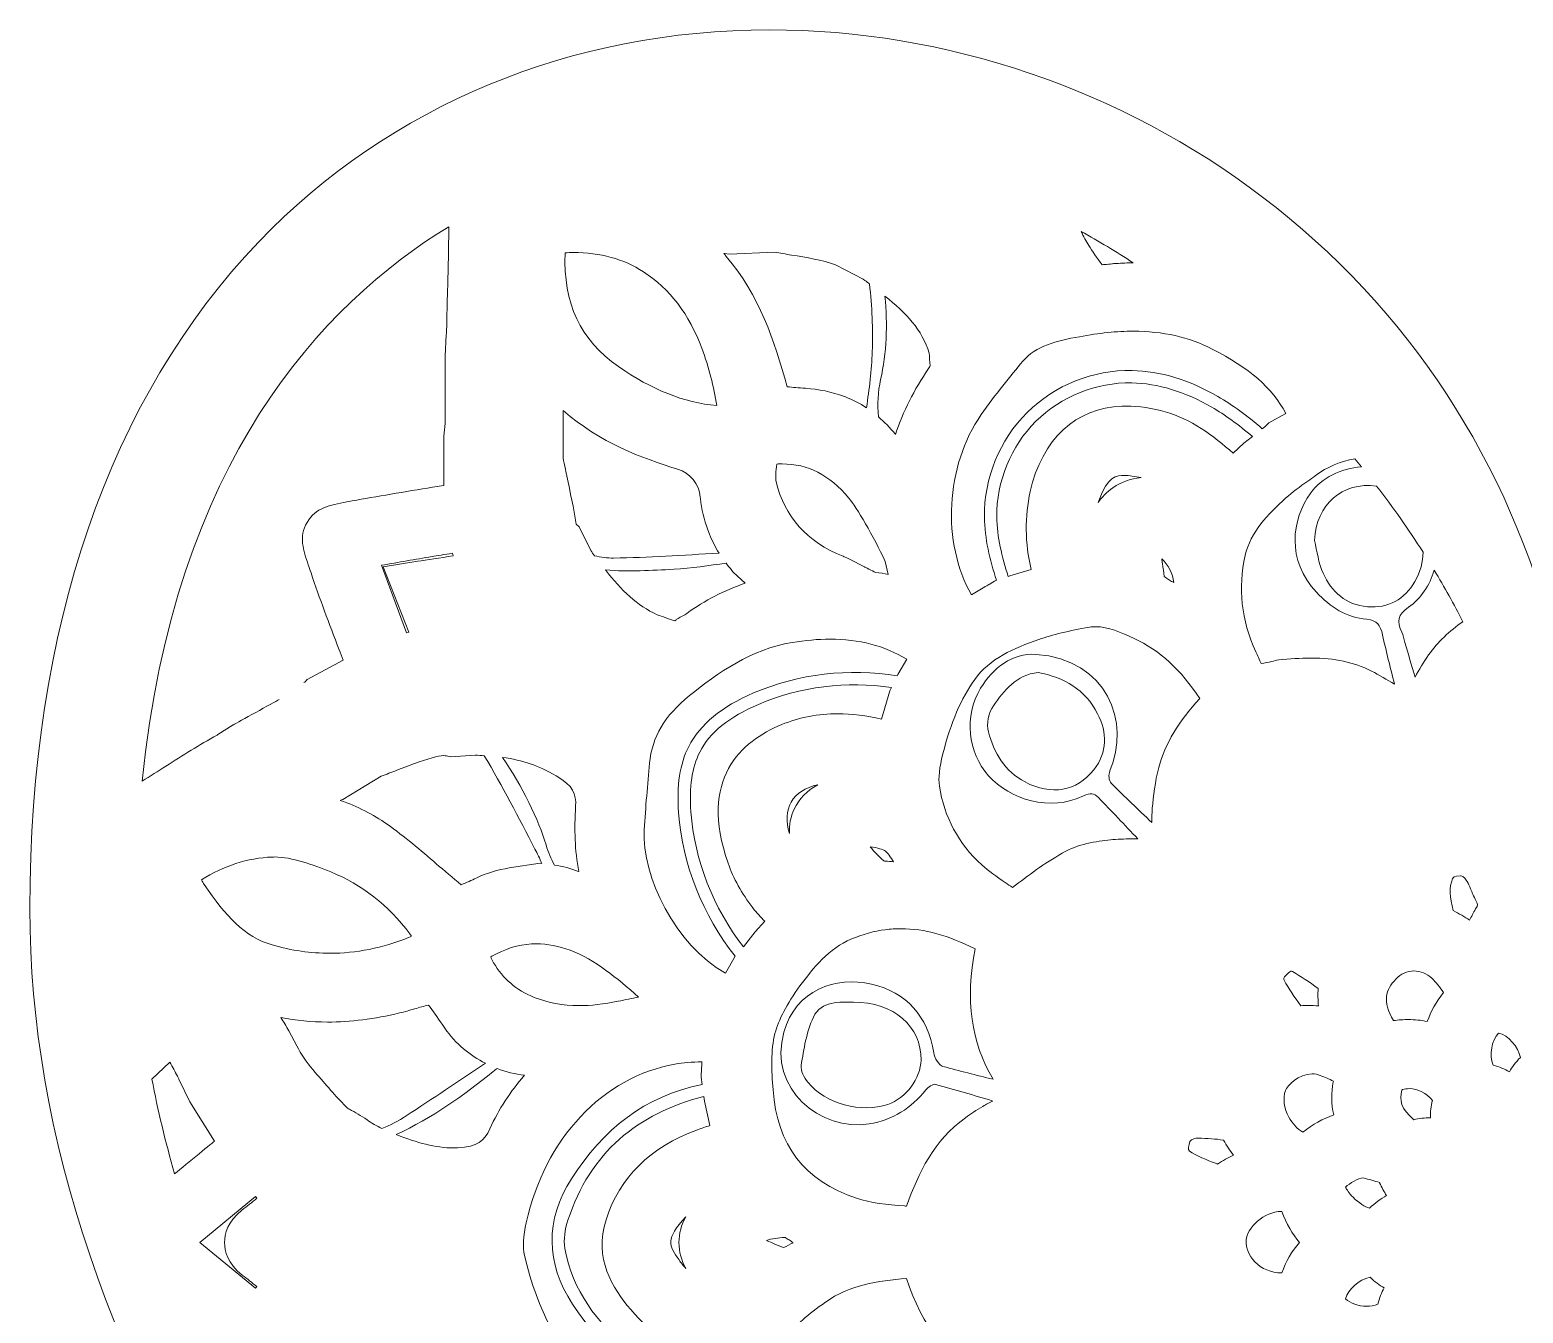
# Model space of a CAD drawing. Extents: x 12 to 8996, y -931 to -69.
# Drawn here: x 5731.6 to 6209.8, y -479.6 to -68.6 of the extents above; entities that cross this region are included whole.
import ezdxf

# ---------------------------------------------------------------- set-up
doc = ezdxf.new("R2010")
doc.units = 0
doc.header["$MEASUREMENT"] = 0
doc.layers.add('Layer 1', color=7, linetype='Continuous')

msp = doc.modelspace()

# ---------------------------------------------------------------- linework, layer by layer
at = {"layer": 'Layer 1', "lineweight": 0}
for points, knots in [([(6635.1, -136.52), (6593.12, -92.73), (6534.98, -68.61), (6471.41, -68.61), (6415.01, -68.61), (6358.99, -87.62), (6313.65, -122.14), (6266.88, -157.75), (6234.64, -207.02), (6220, -265.08), (6205.36, -207.03), (6173.12, -157.77), (6126.34, -122.15), (6081.01, -87.64), (6024.98, -68.62), (5968.59, -68.61), (5968.59, -68.61), (5968.54, -68.61), (5968.54, -68.61), (5904.99, -68.61), (5846.87, -92.72), (5804.89, -136.51), (5756.95, -186.52), (5731.61, -260.36), (5731.61, -350.03), (5731.61, -422.61), (5757.29, -498.34), (5807.94, -575.11), (5848.37, -636.41), (5904.73, -698.52), (5975.45, -759.71), (6095.78, -863.84), (6217.71, -930.15), (6218.92, -930.81), (6218.92, -930.81), (6220, -931.39), (6220, -931.39), (6220, -931.39), (6221.07, -930.81), (6221.07, -930.81), (6222.29, -930.15), (6344.22, -863.84), (6464.55, -759.71), (6535.27, -698.52), (6591.63, -636.41), (6632.06, -575.11), (6682.71, -498.34), (6708.39, -422.61), (6708.39, -350.03), (6708.39, -260.37), (6683.05, -186.54), (6635.1, -136.52)], [0, 0, 0, 0, 1, 1, 1, 2, 2, 2, 3, 3, 3, 4, 4, 4, 5, 5, 5, 6, 6, 6, 7, 7, 7, 8, 8, 8, 9, 9, 9, 10, 10, 10, 11, 11, 11, 12, 12, 12, 13, 13, 13, 14, 14, 14, 15, 15, 15, 16, 16, 16, 17, 17, 17, 17]), ([(5811.39, -283.1), (5811.3, -283.16), (5811.18, -283.23), (5811.04, -283.31), (5807.98, -285), (5796.67, -291.24), (5796.67, -291.24), (5796.67, -291.24), (5791.76, -294.35), (5791.76, -294.35), (5791.76, -294.35), (5791.54, -294.5), (5791.54, -294.5), (5785.87, -297.61), (5780.46, -301.06), (5775.18, -304.42), (5772.68, -306.01), (5770.13, -307.64), (5767.55, -309.22), (5777.77, -207.2), (5824.96, -156.59), (5865.73, -131.66), (5865.73, -131.97), (5865.73, -132.28), (5865.73, -132.59), (5865.74, -138.51), (5865.56, -144.59), (5865.4, -150.47), (5865.28, -154.52), (5865.17, -158.58), (5865.1, -162.64), (5865.08, -163.89), (5865.06, -165.43), (5864.99, -165.87), (5864.99, -165.87), (5864.92, -166.34), (5864.92, -166.34), (5864.92, -166.34), (5864.57, -173.09), (5864.57, -173.09), (5864.57, -173.09), (5864.56, -194.74), (5864.56, -194.74), (5864.56, -194.74), (5864.17, -198.73), (5864.17, -198.73), (5864.17, -198.73), (5864.15, -212.05), (5864.15, -212.05), (5864.15, -212.05), (5864.15, -212.05), (5864.15, -212.05), (5864.15, -212.05), (5864.15, -214.53), (5864.15, -214.53), (5864.15, -214.53), (5860.56, -215.12), (5860.56, -215.12), (5851.95, -216.52), (5842.2, -218.11), (5834.85, -219.5), (5834.85, -219.5), (5833.06, -219.83), (5833.06, -219.83), (5827.71, -220.83), (5823.08, -221.68), (5820.36, -226.35), (5817.67, -230.97), (5819.17, -235.31), (5820.76, -239.91), (5821.02, -240.68), (5821.32, -241.53), (5821.64, -242.49), (5824.39, -250.78), (5827.41, -258.7), (5830.63, -267.13), (5831.06, -268.26), (5831.5, -269.4), (5831.93, -270.53), (5831.93, -270.53), (5820.45, -276.72), (5820.45, -276.72), (5820.45, -276.72), (5819.63, -277.53), (5819.63, -277.53), (5819.62, -277.53), (5819.51, -277.61), (5819.35, -277.68)], [0, 0, 0, 0, 1, 1, 1, 2, 2, 2, 3, 3, 3, 4, 4, 4, 5, 5, 5, 6, 6, 6, 7, 7, 7, 8, 8, 8, 9, 9, 9, 10, 10, 10, 11, 11, 11, 12, 12, 12, 13, 13, 13, 14, 14, 14, 15, 15, 15, 16, 16, 16, 17, 17, 17, 18, 18, 18, 19, 19, 19, 20, 20, 20, 21, 21, 21, 22, 22, 22, 23, 23, 23, 24, 24, 24, 25, 25, 25, 26, 26, 26, 27, 27, 27, 28, 28, 28, 29, 29, 29, 29]), ([(6079.5, -143.48), (6079.5, -143.48), (6079.2, -143.48), (6079.2, -143.48), (6079.2, -143.48), (6078.68, -143.49), (6078.68, -143.49), (6078.68, -143.49), (6078.27, -143.52), (6078.27, -143.52), (6078.27, -143.52), (6078.05, -143.55), (6078.05, -143.55), (6077.32, -143.65), (6076.59, -143.74), (6075.85, -143.78), (6075.56, -143.79), (6075.26, -143.81), (6074.96, -143.83), (6073.38, -141.78), (6071.7, -139.35), (6070.67, -137.71), (6069.76, -136.28), (6068.96, -134.78), (6068.25, -133.19), (6073.86, -136.33), (6079.42, -139.67), (6084.9, -143.21), (6083.15, -143.25), (6081.37, -143.34), (6079.5, -143.48)], [0, 0, 0, 0, 1, 1, 1, 2, 2, 2, 3, 3, 3, 4, 4, 4, 5, 5, 5, 6, 6, 6, 7, 7, 7, 8, 8, 8, 9, 9, 9, 10, 10, 10, 10]), ([(5946.76, -170.61), (5949.03, -176.72), (5950.65, -182.9), (5951.57, -188.97), (5941.02, -187.99), (5930.71, -183.89), (5920.08, -176.46), (5907.83, -167.9), (5902.38, -156.3), (5902.98, -140.01), (5903.86, -139.97), (5904.73, -139.95), (5905.57, -139.95), (5914.32, -139.95), (5921.68, -141.96), (5928.08, -146.09), (5936.44, -151.49), (5942.73, -159.73), (5946.76, -170.61)], [0, 0, 0, 0, 1, 1, 1, 2, 2, 2, 3, 3, 3, 4, 4, 4, 5, 5, 5, 6, 6, 6, 6]), ([(6001.36, -171.66), (6001.17, -177.65), (6000.36, -183.63), (5999.51, -189.68), (5997.34, -188.24), (5995.09, -187.06), (5992.78, -186.2), (5992.78, -186.2), (5992.41, -186.07), (5992.41, -186.07), (5988.38, -184.57), (5984.18, -183.68), (5979.94, -183.4), (5977.78, -183.27), (5975.89, -183.13), (5974.14, -182.92), (5969.94, -167.97), (5965.2, -153.55), (5954.59, -141.16), (5954.34, -140.86), (5954.08, -140.56), (5953.82, -140.26), (5953.93, -140.27), (5954.05, -140.27), (5954.16, -140.28), (5954.16, -140.28), (5955.5, -140.44), (5955.5, -140.44), (5955.5, -140.44), (5970.11, -139.81), (5970.11, -139.81), (5971.84, -140.13), (5973.62, -140.43), (5975.49, -140.74), (5980.29, -141.53), (5985.24, -142.35), (5989.6, -143.85), (5989.6, -143.85), (5989.77, -143.97), (5989.77, -143.97), (5989.77, -143.97), (5998.41, -148.42), (5998.41, -148.42), (5998.41, -148.42), (5998.99, -148.87), (5998.99, -148.87), (5999.5, -149.25), (5999.97, -149.62), (6000.47, -150), (6001.28, -157.18), (6001.59, -164.46), (6001.36, -171.66)], [0, 0, 0, 0, 1, 1, 1, 2, 2, 2, 3, 3, 3, 4, 4, 4, 5, 5, 5, 6, 6, 6, 7, 7, 7, 8, 8, 8, 9, 9, 9, 10, 10, 10, 11, 11, 11, 12, 12, 12, 13, 13, 13, 14, 14, 14, 15, 15, 15, 16, 16, 16, 17, 17, 17, 17]), ([(6019.56, -172.18), (6019.66, -173.07), (6019.8, -174.92), (6019.9, -176.2), (6019.9, -176.2), (6019.9, -176.22), (6019.9, -176.22), (6019.9, -176.22), (6019.82, -176.38), (6019.82, -176.38), (6019.69, -176.67), (6019.56, -176.91), (6019.41, -177.12), (6014.72, -183.9), (6011.19, -190.85), (6008.76, -198.17), (6008.76, -198.17), (6008.67, -198.05), (6008.67, -198.05), (6007.04, -196.02), (6005.24, -194.2), (6003.31, -192.55), (6002.98, -188.53), (6003.14, -184.53), (6004.02, -180.64), (6005.98, -172.03), (6006.31, -163.06), (6005.42, -153.87), (6012.16, -159.32), (6017.31, -164.6), (6019.56, -172.18)], [0, 0, 0, 0, 1, 1, 1, 2, 2, 2, 3, 3, 3, 4, 4, 4, 5, 5, 5, 6, 6, 6, 7, 7, 7, 8, 8, 8, 9, 9, 9, 10, 10, 10, 10]), ([(6128.34, -194.52), (6128.34, -194.52), (6127.05, -195.74), (6127.05, -195.74), (6127.05, -195.74), (6126.23, -196.38), (6126.23, -196.38), (6121.32, -192.13), (6116.68, -188.74), (6112.03, -186.04), (6102.98, -180.77), (6093.47, -177.89), (6084.52, -177.71), (6072.06, -177.47), (6059.81, -182.36), (6050.95, -191.16), (6042.09, -199.95), (6037.11, -212.16), (6037.27, -224.64), (6037.36, -231.65), (6039.02, -238.36), (6041.11, -244.88), (6040.32, -245.27), (6039.61, -245.68), (6038.96, -246.1), (6038.61, -246.33), (6038.28, -246.55), (6037.54, -246.91), (6037.54, -246.91), (6037.37, -246.99), (6037.37, -246.99), (6037.37, -246.99), (6033.08, -249.54), (6033.08, -249.54), (6023.59, -232.89), (6024.74, -208.39), (6036.26, -191.8), (6040.69, -185.43), (6045.71, -179.34), (6049.59, -174.74), (6053.77, -169.8), (6060.27, -168.26), (6067.72, -166.88), (6074.05, -165.71), (6079.69, -165.14), (6084.96, -165.14), (6094.43, -165.14), (6102.69, -167), (6110.22, -170.83), (6121.98, -176.81), (6129.41, -183.28), (6133.78, -191.44), (6133.78, -191.44), (6128.34, -194.52), (6128.34, -194.52)], [0, 0, 0, 0, 1, 1, 1, 2, 2, 2, 3, 3, 3, 4, 4, 4, 5, 5, 5, 6, 6, 6, 7, 7, 7, 8, 8, 8, 9, 9, 9, 10, 10, 10, 11, 11, 11, 12, 12, 12, 13, 13, 13, 14, 14, 14, 15, 15, 15, 16, 16, 16, 17, 17, 17, 18, 18, 18, 18]), ([(6041.23, -224.59), (6041.08, -213.34), (6045.76, -201.89), (6053.74, -193.97), (6061.72, -186.04), (6073.24, -181.46), (6084.44, -181.67), (6092.72, -181.84), (6101.57, -184.53), (6110.04, -189.46), (6114.29, -191.93), (6118.55, -195.01), (6123.06, -198.86), (6123.06, -198.86), (6120.31, -201.01), (6120.31, -201.01), (6120.31, -201.01), (6116.93, -204.15), (6116.93, -204.15), (6113.72, -201.43), (6110.37, -198.68), (6106.65, -196.25), (6099.44, -191.54), (6091.32, -189.15), (6082.51, -189.15), (6082.1, -189.15), (6081.7, -189.15), (6081.28, -189.16), (6066.63, -189.54), (6055.66, -199.75), (6051.92, -216.49), (6050.13, -224.53), (6050.23, -232.91), (6052.22, -241.46), (6052.22, -241.46), (6045.41, -243.51), (6045.41, -243.51), (6045.21, -243.54), (6045.06, -243.6), (6044.87, -243.64), (6042.88, -237.42), (6041.31, -231.07), (6041.23, -224.59)], [0, 0, 0, 0, 1, 1, 1, 2, 2, 2, 3, 3, 3, 4, 4, 4, 5, 5, 5, 6, 6, 6, 7, 7, 7, 8, 8, 8, 9, 9, 9, 10, 10, 10, 11, 11, 11, 12, 12, 12, 13, 13, 13, 14, 14, 14, 14]), ([(5946.29, -218.27), (5946.29, -218.27), (5946.33, -218.73), (5946.33, -218.73), (5946.66, -222.13), (5947.46, -225.49), (5948.71, -228.74), (5948.71, -228.74), (5949.26, -230.17), (5949.26, -230.17), (5950.06, -232.27), (5951.08, -234.27), (5952.28, -236.17), (5940.64, -236.9), (5929.57, -237.63), (5918.51, -237.8), (5916.49, -237.83), (5914.46, -237.51), (5912.43, -237.04), (5912.02, -236.48), (5911.61, -235.95), (5911.19, -235.37), (5911.19, -235.37), (5907.46, -227.76), (5907.46, -227.76), (5907.46, -227.76), (5906.57, -226.94), (5906.57, -226.94), (5905.7, -221.79), (5904.66, -216.82), (5903.56, -211.55), (5903.56, -211.55), (5902.72, -207.55), (5902.37, -205.82), (5902.37, -205.82), (5902.41, -190.55), (5902.41, -190.55), (5914.11, -200.79), (5927.75, -205.9), (5939, -209.29), (5943.05, -210.5), (5945.91, -214.03), (5946.29, -218.27)], [0, 0, 0, 0, 1, 1, 1, 2, 2, 2, 3, 3, 3, 4, 4, 4, 5, 5, 5, 6, 6, 6, 7, 7, 7, 8, 8, 8, 9, 9, 9, 10, 10, 10, 11, 11, 11, 12, 12, 12, 13, 13, 13, 14, 14, 14, 14]), ([(5993.87, -218.61), (5996.33, -221.52), (6001.72, -230.88), (6005.52, -238.85), (6005.52, -238.85), (6006.47, -243.04), (6006.47, -243.04), (6005.16, -242.76), (6003.8, -242.55), (6002.4, -242.41), (6001.44, -241.93), (5998.82, -240.6), (5998.82, -240.6), (5993.79, -238.04), (5992.77, -237.54), (5992.02, -237.23), (5980.42, -232.57), (5973.22, -224.54), (5970.61, -213.37), (5970.29, -212), (5970.45, -209.97), (5970.74, -207.67), (5971.34, -207.64), (5971.94, -207.62), (5972.52, -207.62), (5980.74, -207.62), (5987.52, -211.11), (5993.87, -218.61)], [0, 0, 0, 0, 1, 1, 1, 2, 2, 2, 3, 3, 3, 4, 4, 4, 5, 5, 5, 6, 6, 6, 7, 7, 7, 8, 8, 8, 9, 9, 9, 9]), ([(6141.75, -216.94), (6135.59, -225.57), (6133.87, -238.38), (6143.62, -248.75), (6148.09, -253.5), (6153.15, -256.83), (6159.75, -257.39), (6162.91, -257.66), (6164.08, -259.29), (6164.76, -262.41), (6165.91, -267.66), (6167.23, -272.89), (6168.59, -278.18), (6166.16, -276.71), (6163.73, -275.29), (6161.16, -273.99), (6155.54, -271.14), (6149.42, -269.82), (6141.9, -269.82), (6138.34, -269.82), (6134.84, -270.11), (6131.59, -270.43), (6130.65, -270.52), (6129.89, -270.73), (6129.33, -270.92), (6128.15, -271.16), (6126.92, -271.41), (6125.89, -271.6), (6125.32, -270.41), (6124.64, -268.91), (6124.15, -267.83), (6119.53, -257.57), (6118.42, -247.48), (6120.75, -236.96), (6122.43, -229.37), (6128.12, -223.7), (6133.8, -218.55), (6135.84, -216.7), (6138.22, -214.99), (6140.84, -213.11), (6141.63, -212.55), (6142.42, -211.98), (6143.2, -211.41), (6147.09, -208.56), (6151.35, -206.74), (6155.89, -206), (6156.6, -206.85), (6157.28, -207.71), (6157.98, -208.56), (6151.39, -209), (6145.19, -212.12), (6141.75, -216.94)], [0, 0, 0, 0, 1, 1, 1, 2, 2, 2, 3, 3, 3, 4, 4, 4, 5, 5, 5, 6, 6, 6, 7, 7, 7, 8, 8, 8, 9, 9, 9, 10, 10, 10, 11, 11, 11, 12, 12, 12, 13, 13, 13, 14, 14, 14, 15, 15, 15, 16, 16, 16, 17, 17, 17, 17]), ([(6078.43, -215.26), (6076.38, -216.68), (6074.85, -218.31), (6073.7, -220.04), (6073.76, -219.86), (6073.82, -219.68), (6073.88, -219.5), (6076.72, -211.35), (6079.57, -211.35), (6082.09, -211.35), (6083.59, -211.35), (6085.35, -211.57), (6087.42, -212.03), (6084.21, -212.27), (6081.19, -213.36), (6078.43, -215.26)], [0, 0, 0, 0, 1, 1, 1, 2, 2, 2, 3, 3, 3, 4, 4, 4, 5, 5, 5, 5]), ([(6175.12, -245.29), (6171.86, -250.99), (6166.62, -253.95), (6159.91, -253.38), (6153.02, -252.78), (6148.41, -248.62), (6145.68, -242.64), (6144.2, -239.39), (6143.81, -235.64), (6142.92, -232.11), (6143.51, -220.61), (6151.82, -213.33), (6162.85, -214.71), (6168.18, -221.62), (6173.14, -228.69), (6177.72, -235.9), (6177.69, -239.06), (6176.87, -242.23), (6175.12, -245.29)], [0, 0, 0, 0, 1, 1, 1, 2, 2, 2, 3, 3, 3, 4, 4, 4, 5, 5, 5, 6, 6, 6, 6]), ([(5852.93, -261.51), (5852.93, -261.51), (5852.23, -261.74), (5852.23, -261.74), (5852.23, -261.74), (5844.15, -240.11), (5844.15, -240.11), (5849.69, -239.14), (5855.04, -238.21), (5860.38, -237.29), (5861.9, -237.03), (5864.4, -236.65), (5866.98, -236.27), (5867.03, -236.55), (5867.09, -236.83), (5867.14, -237.11), (5862.98, -237.72), (5858.74, -238.35), (5855.79, -238.83), (5855.79, -238.83), (5844.72, -240.64), (5844.72, -240.64), (5844.72, -240.64), (5852.93, -261.51), (5852.93, -261.51)], [0, 0, 0, 0, 1, 1, 1, 2, 2, 2, 3, 3, 3, 4, 4, 4, 5, 5, 5, 6, 6, 6, 7, 7, 7, 8, 8, 8, 8]), ([(6094.04, -238.02), (6096.16, -239.98), (6097.55, -242.68), (6097.87, -245.65), (6097.64, -245.52), (6097.42, -245.38), (6097.2, -245.25), (6095.72, -244.38), (6095.11, -243.91), (6094.85, -243.69), (6094.69, -242.32), (6094.49, -240.95), (6094.28, -239.58), (6094.2, -239.06), (6094.12, -238.54), (6094.04, -238.02)], [0, 0, 0, 0, 1, 1, 1, 2, 2, 2, 3, 3, 3, 4, 4, 4, 5, 5, 5, 5]), ([(5954.61, -239.46), (5955.17, -240.21), (5955.75, -240.97), (5956.39, -241.77), (5956.39, -241.77), (5956.8, -242.28), (5956.8, -242.28), (5956.8, -242.28), (5960.64, -245.87), (5960.64, -245.87), (5953.99, -248.11), (5947.75, -251.33), (5941.99, -255.5), (5941.56, -255.81), (5941.08, -256.09), (5940.47, -256.39), (5940.47, -256.39), (5939.8, -256.72), (5939.8, -256.72), (5939.8, -256.72), (5939.19, -257.16), (5939.19, -257.16), (5938.95, -257.33), (5938.71, -257.48), (5938.39, -257.68), (5938.39, -257.68), (5938.09, -257.87), (5938.09, -257.87), (5935.36, -256.99), (5933.06, -256.16), (5932.51, -255.92), (5926.02, -253.04), (5921.11, -248.12), (5915.93, -241.61), (5923.42, -242.2), (5930.67, -241.73), (5937.88, -241.38), (5943.47, -241.12), (5949.03, -240.1), (5954.61, -239.46)], [0, 0, 0, 0, 1, 1, 1, 2, 2, 2, 3, 3, 3, 4, 4, 4, 5, 5, 5, 6, 6, 6, 7, 7, 7, 8, 8, 8, 9, 9, 9, 10, 10, 10, 11, 11, 11, 12, 12, 12, 13, 13, 13, 13]), ([(6190.46, -258.16), (6186.07, -261.19), (6182.47, -264.7), (6179.51, -268.81), (6177.85, -271.12), (6176.46, -273.51), (6175.17, -275.91), (6174.08, -272.19), (6172.99, -268.48), (6171.9, -264.78), (6171.58, -263.69), (6171.47, -262.51), (6170.97, -261.52), (6169.28, -258.17), (6169.58, -255.95), (6173.09, -253.52), (6177.03, -250.79), (6179.82, -246.53), (6181.29, -241.68), (6184.56, -247.1), (6187.63, -252.6), (6190.46, -258.16)], [0, 0, 0, 0, 1, 1, 1, 2, 2, 2, 3, 3, 3, 4, 4, 4, 5, 5, 5, 6, 6, 6, 7, 7, 7, 7]), ([(6070.9, -259.92), (6071.55, -259.81), (6072.23, -259.76), (6072.92, -259.76), (6076.78, -259.76), (6081.1, -261.62), (6085.19, -263.53), (6093.49, -267.41), (6100.22, -273.54), (6106.21, -282.79), (6099.45, -290.01), (6095.15, -297.24), (6093.12, -304.83), (6091.86, -309.53), (6091.36, -314.09), (6091.03, -317.93), (6090.9, -319.44), (6090.86, -320.95), (6090.86, -322.46), (6086.54, -318.36), (6082.16, -314.19), (6077.84, -309.92), (6077.09, -309.18), (6076.94, -307.05), (6077.42, -305.97), (6084.21, -290.45), (6076.54, -270.16), (6053.75, -268.64), (6046.23, -268.14), (6039.97, -273.01), (6036.05, -279.49), (6030.63, -288.44), (6031.94, -300.03), (6038.59, -307.49), (6045.38, -315.13), (6058.37, -319.12), (6069.01, -313.93), (6071.1, -312.91), (6072.45, -313.09), (6073.8, -314.5), (6077.99, -318.87), (6082.15, -323.27), (6086.39, -327.75), (6085.8, -327.74), (6085.22, -327.74), (6084.64, -327.74), (6081.94, -327.74), (6079.71, -327.84), (6077.62, -328.04), (6073.09, -328.5), (6067.25, -329.39), (6062.21, -332.28), (6056.49, -335.55), (6051.22, -339.43), (6046.28, -343.31), (6045.5, -342.77), (6044.72, -342.23), (6043.95, -341.71), (6041.18, -339.82), (6038.57, -338.04), (6036.43, -336.08), (6028.94, -329.21), (6024.37, -320.71), (6022.85, -310.8), (6022.47, -308.32), (6022.84, -304.86), (6023.95, -300.51), (6026.53, -290.42), (6029.77, -282.85), (6034.15, -276.68), (6038.86, -270.03), (6046.79, -266.59), (6054.65, -263.86), (6059.12, -262.31), (6064.28, -261.06), (6070.9, -259.92)], [0, 0, 0, 0, 1, 1, 1, 2, 2, 2, 3, 3, 3, 4, 4, 4, 5, 5, 5, 6, 6, 6, 7, 7, 7, 8, 8, 8, 9, 9, 9, 10, 10, 10, 11, 11, 11, 12, 12, 12, 13, 13, 13, 14, 14, 14, 15, 15, 15, 16, 16, 16, 17, 17, 17, 18, 18, 18, 19, 19, 19, 20, 20, 20, 21, 21, 21, 22, 22, 22, 23, 23, 23, 24, 24, 24, 25, 25, 25, 25]), ([(6009.55, -275.03), (6009.55, -275.03), (6009.33, -275.49), (6009.33, -275.49), (5993.86, -272.96), (5977.84, -274.83), (5963.35, -281), (5953.17, -285.33), (5946.18, -291.1), (5942.57, -298.16), (5939.74, -303.7), (5938.68, -310.63), (5939.33, -319.35), (5940.58, -335.92), (5947.07, -352.23), (5957.41, -365.32), (5957.41, -365.32), (5954.31, -370.79), (5954.31, -370.79), (5938.28, -361.6), (5927.52, -339.85), (5928.35, -324.8), (5928.74, -317.63), (5929.43, -310.19), (5930.05, -303.53), (5930.84, -295.03), (5934.79, -288.35), (5942.84, -281.85), (5951.79, -274.61), (5962.69, -266.94), (5975.66, -264.82), (5979.94, -264.13), (5984.03, -263.77), (5987.82, -263.77), (5997.14, -263.77), (6005.23, -265.88), (6012.42, -270.2), (6012.42, -270.2), (6009.55, -275.03), (6009.55, -275.03)], [0, 0, 0, 0, 1, 1, 1, 2, 2, 2, 3, 3, 3, 4, 4, 4, 5, 5, 5, 6, 6, 6, 7, 7, 7, 8, 8, 8, 9, 9, 9, 10, 10, 10, 11, 11, 11, 12, 12, 12, 13, 13, 13, 13]), ([(6004.32, -289.41), (5999.53, -288.24), (5994.84, -287.64), (5990.37, -287.64), (5984.06, -287.64), (5977.99, -288.82), (5972.34, -291.13), (5959.32, -296.46), (5945.77, -308.48), (5955.16, -335.5), (5956.82, -340.27), (5959.58, -345.23), (5963.13, -349.86), (5964.32, -351.41), (5965.6, -352.79), (5966.93, -354.1), (5966.93, -354.1), (5963.82, -357.46), (5963.82, -357.46), (5963.82, -357.46), (5960.07, -362.29), (5960.07, -362.29), (5950.47, -349.92), (5944.45, -334.6), (5943.28, -319.05), (5942.68, -311.08), (5943.6, -304.84), (5946.09, -299.96), (5949.27, -293.75), (5955.6, -288.59), (5964.89, -284.64), (5978.35, -278.92), (5993.18, -277.09), (6007.56, -279.23), (6007.56, -279.23), (6007.02, -280.36), (6007.02, -280.36), (6007.02, -280.36), (6004.32, -289.41), (6004.32, -289.41)], [0, 0, 0, 0, 1, 1, 1, 2, 2, 2, 3, 3, 3, 4, 4, 4, 5, 5, 5, 6, 6, 6, 7, 7, 7, 8, 8, 8, 9, 9, 9, 10, 10, 10, 11, 11, 11, 12, 12, 12, 13, 13, 13, 13]), ([(6072.28, -305.59), (6066.74, -312.61), (6058.69, -313.9), (6050.28, -309.5), (6043.73, -306.07), (6040.33, -300.14), (6038.54, -293.44), (6037.87, -290.93), (6038.61, -287.26), (6040.12, -285.12), (6043.56, -280.21), (6047.37, -275.22), (6054.45, -274.43), (6062.66, -276.01), (6069.6, -279.84), (6073.52, -287.66), (6076.55, -293.69), (6076.76, -299.9), (6072.28, -305.59)], [0, 0, 0, 0, 1, 1, 1, 2, 2, 2, 3, 3, 3, 4, 4, 4, 5, 5, 5, 6, 6, 6, 6]), ([(5864.07, -301.07), (5864.43, -301.07), (5864.73, -301.1), (5865, -301.17), (5865, -301.17), (5866.36, -301.49), (5866.36, -301.49), (5866.36, -301.49), (5874.19, -300.9), (5874.19, -300.9), (5875.22, -300.95), (5876.19, -301.01), (5877.13, -301.08), (5882.9, -310.82), (5888.09, -320.93), (5893.35, -330.97), (5894.14, -332.46), (5894.84, -334.01), (5895.53, -335.58), (5895.53, -335.58), (5895.01, -335.54), (5895.01, -335.54), (5895.01, -335.54), (5885.12, -337.05), (5885.12, -337.05), (5881.47, -337.6), (5877.92, -338.68), (5874.56, -340.26), (5873.08, -340.96), (5871.42, -341.72), (5869.72, -342.41), (5867.03, -340.23), (5864.34, -337.92), (5861.74, -335.68), (5856.76, -331.4), (5851.61, -326.98), (5845.99, -323.03), (5841.47, -319.85), (5836.51, -317.32), (5831.02, -315.4), (5831.05, -315.39), (5831.85, -315.08), (5831.85, -315.08), (5831.85, -315.08), (5844.08, -307.66), (5844.08, -307.66), (5845.77, -307.03), (5847.42, -306.4), (5849.06, -305.77), (5852.99, -304.26), (5856.71, -302.84), (5860.39, -301.74), (5861.87, -301.3), (5863.1, -301.07), (5864.07, -301.07)], [0, 0, 0, 0, 1, 1, 1, 2, 2, 2, 3, 3, 3, 4, 4, 4, 5, 5, 5, 6, 6, 6, 7, 7, 7, 8, 8, 8, 9, 9, 9, 10, 10, 10, 11, 11, 11, 12, 12, 12, 13, 13, 13, 14, 14, 14, 15, 15, 15, 16, 16, 16, 17, 17, 17, 18, 18, 18, 18]), ([(5907.42, -338.18), (5907.38, -338.17), (5907.34, -338.15), (5907.3, -338.14), (5904.81, -337.22), (5902.23, -336.55), (5899.61, -336.1), (5898.53, -334.15), (5897.61, -332.04), (5896.91, -329.67), (5894.59, -321.77), (5889.14, -310.59), (5882.93, -301.64), (5889.64, -302.54), (5894.21, -304.21), (5900.1, -307.54), (5905.64, -310.67), (5906.58, -313.37), (5906.36, -317.27), (5905.94, -324.85), (5906.02, -331.28), (5907.42, -338.18)], [0, 0, 0, 0, 1, 1, 1, 2, 2, 2, 3, 3, 3, 4, 4, 4, 5, 5, 5, 6, 6, 6, 7, 7, 7, 7]), ([(5976.35, -318.21), (5975.21, -320.64), (5974.7, -323.28), (5974.82, -325.97), (5973.63, -322.23), (5973.83, -318.69), (5975.39, -315.92), (5976.97, -313.13), (5979.98, -311.19), (5983.87, -310.44), (5980.51, -312.25), (5977.91, -314.91), (5976.35, -318.21)], [0, 0, 0, 0, 1, 1, 1, 2, 2, 2, 3, 3, 3, 4, 4, 4, 4]), ([(5809.96, -333.53), (5815.59, -333.53), (5822.2, -336), (5827.96, -338.31), (5837.9, -342.3), (5846.41, -348.97), (5853.26, -358.14), (5853.48, -358.44), (5853.66, -358.71), (5853.81, -358.94), (5853.55, -359.07), (5853.25, -359.2), (5852.9, -359.34), (5844.51, -362.68), (5836.02, -364.37), (5827.67, -364.37), (5821.58, -364.37), (5815.37, -363.48), (5809.23, -361.71), (5800.27, -359.13), (5794.26, -352.38), (5787.46, -342.33), (5787.17, -341.89), (5786.87, -341.39), (5786.59, -340.86), (5793.66, -336.33), (5801.26, -333.87), (5809.23, -333.55), (5809.47, -333.54), (5809.72, -333.53), (5809.96, -333.53)], [0, 0, 0, 0, 1, 1, 1, 2, 2, 2, 3, 3, 3, 4, 4, 4, 5, 5, 5, 6, 6, 6, 7, 7, 7, 8, 8, 8, 9, 9, 9, 10, 10, 10, 10]), ([(6005.64, -334.87), (6005.41, -334.85), (6005.18, -334.79), (6005.02, -334.74), (6003.45, -333.3), (6001.9, -331.8), (6000.69, -330.28), (6003.16, -330.56), (6004.81, -331.15), (6005.56, -331.66), (6006.24, -332.12), (6007.25, -333.6), (6008.18, -335.04), (6007.33, -334.99), (6006.48, -334.93), (6005.64, -334.87)], [0, 0, 0, 0, 1, 1, 1, 2, 2, 2, 3, 3, 3, 4, 4, 4, 5, 5, 5, 5]), ([(6194.56, -350.16), (6193.82, -351.37), (6193.19, -352.6), (6192.64, -353.8), (6191, -352.67), (6189.24, -351.64), (6187.37, -350.72), (6186.36, -346.36), (6185.97, -343.3), (6187.17, -340.53), (6187.35, -340.11), (6187.57, -339.6), (6189.75, -339.52), (6189.75, -339.52), (6189.89, -339.52), (6189.89, -339.52), (6190.64, -339.55), (6191.6, -340.99), (6191.88, -341.43), (6192.19, -341.92), (6192.57, -342.83), (6192.93, -343.71), (6193.4, -344.85), (6193.94, -346.14), (6194.67, -347.49), (6195.38, -348.8), (6195.38, -348.8), (6194.56, -350.16)], [0, 0, 0, 0, 1, 1, 1, 2, 2, 2, 3, 3, 3, 4, 4, 4, 5, 5, 5, 6, 6, 6, 7, 7, 7, 8, 8, 8, 9, 9, 9, 9]), ([(6040.06, -404.7), (6034.63, -403.39), (6029.28, -402.07), (6023.97, -400.62), (6022.66, -400.26), (6021.3, -397.85), (6021.04, -396.22), (6019.14, -384.52), (6012.29, -376.83), (6001.14, -374.27), (5989.56, -371.61), (5976.9, -376.11), (5973.07, -389.6), (5967.88, -407.89), (5984.83, -421.5), (6000.38, -419), (6008.04, -417.77), (6013.74, -413.93), (6018.51, -408.14), (6019.25, -407.25), (6020.82, -406.12), (6021.65, -406.35), (6027.77, -408.06), (6033.88, -409.86), (6040, -411.69), (6038.91, -412.22), (6037.84, -412.79), (6036.79, -413.4), (6034.66, -414.64), (6032.83, -415.82), (6031.19, -417.02), (6021.04, -424.42), (6016.24, -434.56), (6012.31, -445.37), (6012.1, -445.35), (6011.89, -445.33), (6011.68, -445.31), (6006.09, -444.82), (6000.81, -444.36), (5996.32, -442.85), (5979.58, -437.18), (5970.83, -425.82), (5969.57, -408.1), (5969.13, -401.89), (5968.81, -395.38), (5970.2, -390.05), (5971.34, -385.64), (5973.96, -380.66), (5978.2, -374.83), (5982.41, -369.05), (5987.63, -362.75), (5994.54, -359.85), (5998.24, -358.29), (6002.04, -357.24), (6005.53, -356.81), (6007.19, -356.6), (6008.88, -356.5), (6010.54, -356.5), (6018.04, -356.5), (6025.82, -358.62), (6034.27, -362.98), (6031.1, -379.15), (6033.01, -392.91), (6040.06, -404.7)], [0, 0, 0, 0, 1, 1, 1, 2, 2, 2, 3, 3, 3, 4, 4, 4, 5, 5, 5, 6, 6, 6, 7, 7, 7, 8, 8, 8, 9, 9, 9, 10, 10, 10, 11, 11, 11, 12, 12, 12, 13, 13, 13, 14, 14, 14, 15, 15, 15, 16, 16, 16, 17, 17, 17, 18, 18, 18, 19, 19, 19, 20, 20, 20, 21, 21, 21, 21]), ([(5879.18, -365.56), (5879.57, -365.29), (5880.15, -364.94), (5881.01, -364.51), (5885.21, -362.39), (5889.52, -361.32), (5893.82, -361.32), (5897.32, -361.32), (5900.96, -362.03), (5904.64, -363.42), (5912.74, -366.48), (5919.49, -372.22), (5926.53, -378.41), (5924.37, -378.84), (5922.2, -379.27), (5920.03, -379.72), (5915.37, -380.67), (5911.25, -381.14), (5907.44, -381.14), (5902.23, -381.14), (5897.53, -380.27), (5893.09, -378.48), (5887.42, -376.2), (5883.05, -372.47), (5880.11, -367.39), (5879.64, -366.59), (5879.35, -365.99), (5879.18, -365.56)], [0, 0, 0, 0, 1, 1, 1, 2, 2, 2, 3, 3, 3, 4, 4, 4, 5, 5, 5, 6, 6, 6, 7, 7, 7, 8, 8, 8, 9, 9, 9, 9]), ([(6144.2, -381.23), (6143.13, -381.14), (6142.06, -381.1), (6141, -381.1), (6140.21, -381.1), (6139.42, -381.12), (6138.62, -381.17), (6136.57, -378.39), (6134.66, -375.73), (6133.25, -373.03), (6133.07, -372.7), (6132.85, -372.27), (6134.07, -371.13), (6134.93, -370.33), (6135.48, -370.1), (6135.54, -370.07), (6135.55, -370.07), (6135.67, -370.1), (6135.95, -370.25), (6138.68, -371.76), (6141.35, -373.64), (6144.11, -375.64), (6144.02, -377.51), (6144.05, -379.37), (6144.2, -381.23)], [0, 0, 0, 0, 1, 1, 1, 2, 2, 2, 3, 3, 3, 4, 4, 4, 5, 5, 5, 6, 6, 6, 7, 7, 7, 8, 8, 8, 8]), ([(6179.08, -386.2), (6177.1, -385.8), (6175.08, -385.6), (6173.04, -385.6), (6171.48, -385.6), (6169.88, -385.71), (6168.26, -385.95), (6164.58, -379.54), (6165.71, -376.2), (6169.01, -372.61), (6170.54, -370.95), (6172.6, -370.04), (6174.79, -370.04), (6176.85, -370.04), (6178.89, -370.87), (6180.53, -372.39), (6181.9, -373.66), (6183.15, -375.28), (6184.28, -376.93), (6181.88, -380.11), (6180.18, -382.93), (6179.08, -386.2)], [0, 0, 0, 0, 1, 1, 1, 2, 2, 2, 3, 3, 3, 4, 4, 4, 5, 5, 5, 6, 6, 6, 7, 7, 7, 7]), ([(5839.56, -417.71), (5837.64, -416.32), (5835.7, -415.27), (5833.98, -414.34), (5833.58, -414.12), (5833.1, -413.76), (5832.78, -413.43), (5829.51, -410.1), (5826.35, -406.43), (5823, -402.52), (5823, -402.52), (5822.2, -401.59), (5822.2, -401.59), (5820.2, -399.26), (5818.47, -396.71), (5817.05, -394.01), (5817.05, -394.01), (5814.53, -389.23), (5814.53, -389.23), (5813.71, -387.67), (5812.86, -386.27), (5811.96, -384.98), (5816.81, -385.92), (5821.8, -386.39), (5826.88, -386.39), (5834.2, -386.39), (5841.98, -385.41), (5850.01, -383.48), (5851.6, -383.1), (5853.18, -382.64), (5854.76, -382.18), (5856.38, -381.71), (5857.83, -381.29), (5859.27, -380.98), (5860.67, -382.8), (5862.05, -384.83), (5863.59, -387.08), (5863.59, -387.08), (5864.5, -388.4), (5864.5, -388.4), (5866.18, -390.87), (5868.19, -393.07), (5870.47, -394.96), (5872.65, -396.78), (5875.02, -398.32), (5877.53, -399.6), (5868.91, -405.34), (5860.53, -410.92), (5852.12, -416.45), (5849.64, -418.08), (5847.03, -419.43), (5844.33, -420.47), (5842.65, -419.68), (5841.04, -418.78), (5839.56, -417.71)], [0, 0, 0, 0, 1, 1, 1, 2, 2, 2, 3, 3, 3, 4, 4, 4, 5, 5, 5, 6, 6, 6, 7, 7, 7, 8, 8, 8, 9, 9, 9, 10, 10, 10, 11, 11, 11, 12, 12, 12, 13, 13, 13, 14, 14, 14, 15, 15, 15, 16, 16, 16, 17, 17, 17, 18, 18, 18, 18]), ([(6016.96, -398.61), (6016.88, -404.36), (6012.05, -410.83), (6006.38, -412.77), (5997.88, -415.68), (5986.38, -412.6), (5980.75, -405.66), (5979.57, -404.19), (5978.31, -401.94), (5978.58, -400.29), (5979.43, -395.05), (5980.27, -389.6), (5982.48, -384.86), (5985.03, -379.39), (5990.94, -380.1), (5995.32, -379.99), (6008.29, -379.99), (6017.1, -387.83), (6016.96, -398.61)], [0, 0, 0, 0, 1, 1, 1, 2, 2, 2, 3, 3, 3, 4, 4, 4, 5, 5, 5, 6, 6, 6, 6]), ([(6205.36, -402.31), (6203.85, -401.46), (6202.12, -400.72), (6200.13, -400.24), (6198.89, -396.82), (6199.61, -392.32), (6201.88, -389.91), (6205.1, -390.69), (6208.11, -394.19), (6208.87, -397.78), (6207.39, -399.23), (6206.25, -400.79), (6205.36, -402.31)], [0, 0, 0, 0, 1, 1, 1, 2, 2, 2, 3, 3, 3, 4, 4, 4, 4]), ([(5776.43, -399.23), (5777.28, -400.77), (5778.08, -402.27), (5778.86, -403.77), (5778.86, -403.77), (5779.28, -404.57), (5779.28, -404.57), (5779.28, -404.57), (5779.31, -404.72), (5779.31, -404.72), (5779.31, -404.72), (5782.78, -411.93), (5782.78, -411.93), (5782.78, -411.93), (5790.68, -424.58), (5790.68, -424.58), (5790.68, -424.58), (5781.86, -431.8), (5777.95, -435.01), (5775.01, -424.81), (5772.58, -414.63), (5770.69, -404.64), (5770.69, -404.64), (5776.43, -399.23), (5776.43, -399.23)], [0, 0, 0, 0, 1, 1, 1, 2, 2, 2, 3, 3, 3, 4, 4, 4, 5, 5, 5, 6, 6, 6, 7, 7, 7, 8, 8, 8, 8]), ([(5867.36, -426.71), (5861.44, -426.71), (5855.58, -425.04), (5848.92, -422.42), (5860.36, -417.11), (5870.39, -410.05), (5879.99, -402.22), (5880.41, -401.88), (5880.84, -401.58), (5881.27, -401.26), (5884.08, -402.35), (5887, -403.1), (5889.99, -403.46), (5885.47, -408.59), (5881.75, -414.33), (5878.87, -420.62), (5877.16, -424.37), (5875.01, -426.44), (5868.57, -426.69), (5868.16, -426.7), (5867.76, -426.71), (5867.36, -426.71)], [0, 0, 0, 0, 1, 1, 1, 2, 2, 2, 3, 3, 3, 4, 4, 4, 5, 5, 5, 6, 6, 6, 7, 7, 7, 7]), ([(5946.75, -514.96), (5934.43, -514.89), (5923.03, -510.29), (5911.92, -500.88), (5901.18, -491.79), (5894.21, -479.17), (5889.98, -461.16), (5889.37, -458.57), (5889.57, -454.84), (5890.52, -450.67), (5893.64, -437.1), (5899.49, -425.68), (5907.93, -416.71), (5916.4, -407.7), (5926.57, -402.04), (5938.16, -399.88), (5940.79, -399.39), (5943.69, -399.22), (5946.75, -399.13), (5946.73, -400.52), (5946.68, -401.8), (5946.58, -403.08), (5946.58, -403.08), (5946.51, -404.09), (5946.51, -404.09), (5946.51, -404.09), (5946.85, -406.42), (5946.85, -406.42), (5928.58, -409.93), (5915.11, -420.86), (5905.02, -436.58), (5896.55, -449.79), (5896.81, -463.56), (5905.34, -476.7), (5915.4, -492.19), (5929.05, -502.81), (5947.48, -506.51), (5947.48, -506.51), (5946.7, -513.04), (5946.7, -513.04), (5946.7, -513.04), (5946.74, -514.51), (5946.75, -514.96)], [0, 0, 0, 0, 1, 1, 1, 2, 2, 2, 3, 3, 3, 4, 4, 4, 5, 5, 5, 6, 6, 6, 7, 7, 7, 8, 8, 8, 9, 9, 9, 10, 10, 10, 11, 11, 11, 12, 12, 12, 13, 13, 13, 14, 14, 14, 14]), ([(6139.19, -421.68), (6137.44, -420.6), (6135.86, -418.91), (6134.76, -416.9), (6133.17, -413.96), (6132.77, -410.83), (6133.67, -408.33), (6134.24, -406.73), (6137.83, -402.98), (6142.18, -402.98), (6143.06, -402.98), (6143.94, -403.15), (6144.8, -403.48), (6146.28, -404.05), (6147.69, -404.66), (6149.01, -405.31), (6149.01, -405.31), (6148.96, -405.54), (6148.96, -405.54), (6148.3, -409.1), (6148.34, -412.61), (6149.1, -416.15), (6145.68, -417.33), (6142.4, -419.16), (6139.19, -421.68)], [0, 0, 0, 0, 1, 1, 1, 2, 2, 2, 3, 3, 3, 4, 4, 4, 5, 5, 5, 6, 6, 6, 7, 7, 7, 8, 8, 8, 8]), ([(5948.21, -500.4), (5948.21, -500.4), (5947.96, -502.49), (5947.96, -502.49), (5939.04, -500.73), (5930.97, -497.07), (5923.61, -491.13), (5913.04, -482.6), (5905.4, -472.41), (5902.92, -458.94), (5902.39, -456.06), (5902.96, -452.72), (5903.89, -449.88), (5910.98, -428.21), (5926.17, -415.69), (5947.41, -410.25), (5947.41, -410.25), (5947.63, -411.76), (5947.63, -411.76), (5947.63, -411.76), (5949.39, -419.55), (5949.39, -419.55), (5948.08, -419.94), (5946.76, -420.36), (5945.43, -420.87), (5930.11, -426.61), (5920.52, -436.04), (5916.1, -449.7), (5912.09, -462.1), (5918.21, -471.6), (5924, -478.49), (5930.76, -486.55), (5939.28, -491.9), (5949.34, -494.43), (5948.93, -496.31), (5948.55, -498.25), (5948.21, -500.4)], [0, 0, 0, 0, 1, 1, 1, 2, 2, 2, 3, 3, 3, 4, 4, 4, 5, 5, 5, 6, 6, 6, 7, 7, 7, 8, 8, 8, 9, 9, 9, 10, 10, 10, 11, 11, 11, 12, 12, 12, 12]), ([(6170.94, -408.16), (6171.01, -408.1), (6171.09, -408.03), (6171.15, -407.98), (6171.86, -407.81), (6172.56, -407.73), (6173.27, -407.73), (6176.1, -407.73), (6178.84, -409.15), (6180.71, -411.53), (6180.28, -413.35), (6180.06, -415.18), (6180.05, -417.08), (6178.23, -417.09), (6176.48, -417.28), (6174.77, -417.66), (6170.57, -414.07), (6170.1, -411.44), (6170.94, -408.16)], [0, 0, 0, 0, 1, 1, 1, 2, 2, 2, 3, 3, 3, 4, 4, 4, 5, 5, 5, 6, 6, 6, 6]), ([(6111.94, -431.9), (6111.81, -431.84), (6111.68, -431.79), (6111.55, -431.74), (6108.31, -430.47), (6105.25, -429.28), (6102.92, -427.72), (6102.28, -427.3), (6102.66, -425.81), (6103.09, -424.65), (6103.44, -423.69), (6105.07, -423.61), (6105.56, -423.61), (6105.56, -423.61), (6105.63, -423.61), (6105.63, -423.61), (6108.66, -423.65), (6111.34, -423.84), (6113.81, -424.19), (6113.82, -424.21), (6113.84, -424.23), (6113.85, -424.26), (6114.81, -425.99), (6115.9, -427.57), (6117.06, -429.02), (6115.29, -429.84), (6113.58, -430.8), (6111.94, -431.9)], [0, 0, 0, 0, 1, 1, 1, 2, 2, 2, 3, 3, 3, 4, 4, 4, 5, 5, 5, 6, 6, 6, 7, 7, 7, 8, 8, 8, 9, 9, 9, 9]), ([(6160.61, -446.04), (6159.18, -445.55), (6157.17, -444.41), (6155.29, -442.51), (6154.01, -441.22), (6153.26, -440.04), (6152.9, -439.25), (6154.23, -438.04), (6156.91, -436.39), (6158.57, -436.3), (6160.5, -436.82), (6162.21, -437.31), (6163.8, -437.8), (6163.8, -437.82), (6163.81, -437.84), (6163.82, -437.86), (6164.48, -439.34), (6165.24, -440.71), (6166.04, -441.98), (6164.19, -442.98), (6162.32, -444.28), (6160.61, -446.04)], [0, 0, 0, 0, 1, 1, 1, 2, 2, 2, 3, 3, 3, 4, 4, 4, 5, 5, 5, 6, 6, 6, 7, 7, 7, 7]), ([(5803.83, -442.3), (5803.83, -442.3), (5804.32, -442.85), (5804.32, -442.85), (5802.74, -444.11), (5801.14, -445.38), (5799.53, -446.63), (5794.91, -450.24), (5793.94, -454.25), (5793.94, -456.98), (5793.94, -459.73), (5794.93, -463.76), (5799.6, -467.41), (5801.18, -468.63), (5802.74, -469.87), (5804.32, -471.13), (5804.32, -471.13), (5803.84, -471.67), (5803.84, -471.67), (5803.84, -471.67), (5785.98, -457.01), (5785.98, -457.01), (5785.98, -457.01), (5803.83, -442.3), (5803.83, -442.3)], [0, 0, 0, 0, 1, 1, 1, 2, 2, 2, 3, 3, 3, 4, 4, 4, 5, 5, 5, 6, 6, 6, 7, 7, 7, 8, 8, 8, 8]), ([(5941.68, -465.34), (5940.9, -464.49), (5940.16, -463.57), (5939.47, -462.57), (5936.24, -457.81), (5935.03, -456.04), (5941.61, -448.8), (5940.19, -451.34), (5939.46, -454.11), (5939.46, -457.02), (5939.47, -459.97), (5940.23, -462.78), (5941.68, -465.34)], [0, 0, 0, 0, 1, 1, 1, 2, 2, 2, 3, 3, 3, 4, 4, 4, 4]), ([(6132.52, -466.74), (6132.48, -466.74), (6132.44, -466.74), (6132.4, -466.74), (6129.12, -466.74), (6125.99, -465.44), (6123.81, -463.17), (6121.96, -461.24), (6121, -458.78), (6121.11, -456.24), (6121.27, -452.31), (6126.86, -447.05), (6132.34, -447.05), (6132.39, -447.05), (6132.43, -447.05), (6132.47, -447.05), (6134, -451.04), (6135.84, -454.25), (6138.18, -456.95), (6135.65, -459.81), (6133.76, -463.09), (6132.52, -466.74)], [0, 0, 0, 0, 1, 1, 1, 2, 2, 2, 3, 3, 3, 4, 4, 4, 5, 5, 5, 6, 6, 6, 7, 7, 7, 7]), ([(5973.48, -455.37), (5973.91, -455.64), (5974.44, -456), (5974.69, -456.18), (5975.11, -456.46), (5975.56, -456.77), (5976.05, -457.08), (5975.03, -457.6), (5974, -458.13), (5972.96, -458.64), (5971.1, -457.9), (5969.27, -457.15), (5967.5, -456.36), (5969.18, -455.8), (5971.15, -455.48), (5973.48, -455.37)], [0, 0, 0, 0, 1, 1, 1, 2, 2, 2, 3, 3, 3, 4, 4, 4, 5, 5, 5, 5]), ([(5969.6, -505.67), (5971.12, -498.73), (5972.79, -492.9), (5974.71, -487.84), (5976.47, -483.24), (5980.85, -480.08), (5986.39, -476.08), (5993.96, -470.63), (6003.15, -469.31), (6012.28, -468.5), (6017.37, -483.81), (6025.7, -494.78), (6037.52, -501.75), (6032.41, -503.26), (6027.29, -504.75), (6022.14, -506.15), (6021.07, -506.45), (6019.08, -505.3), (6018.23, -504.25), (6010.78, -495.01), (6001.19, -491.91), (5989.79, -494.23), (5981.19, -495.98), (5973.38, -505.86), (5972.4, -514.37), (5971.65, -520.92), (5973.55, -526.36), (5977.25, -531.34), (5983.73, -540.07), (5999.74, -541.98), (6008.89, -535.33), (6015.34, -530.65), (6020.15, -524.91), (6020.88, -516.59), (6021.18, -513.18), (6023.1, -512.06), (6026.33, -511.4), (6031.35, -510.37), (6036.34, -509.14), (6041.32, -507.89), (6040.99, -508.36), (6040.64, -508.81), (6040.32, -509.29), (6034.18, -518.69), (6031.83, -528.96), (6033.34, -539.82), (6033.34, -539.82), (6033.72, -542.54), (6033.72, -542.54), (6034.1, -545.24), (6034.49, -548.02), (6034.81, -550.77), (6026.62, -555.16), (6018.41, -557.39), (6010.37, -557.39), (6006.57, -557.39), (6002.71, -556.9), (5998.89, -555.93), (5995.71, -555.11), (5991.79, -552.84), (5987.84, -549.51), (5983.56, -545.91), (5979.69, -541.03), (5975.94, -536.31), (5968.97, -527.54), (5966.96, -517.8), (5969.6, -505.67)], [0, 0, 0, 0, 1, 1, 1, 2, 2, 2, 3, 3, 3, 4, 4, 4, 5, 5, 5, 6, 6, 6, 7, 7, 7, 8, 8, 8, 9, 9, 9, 10, 10, 10, 11, 11, 11, 12, 12, 12, 13, 13, 13, 14, 14, 14, 15, 15, 15, 16, 16, 16, 17, 17, 17, 18, 18, 18, 19, 19, 19, 20, 20, 20, 21, 21, 21, 22, 22, 22, 22]), ([(6163.21, -476.79), (6162.11, -477.2), (6160.88, -477.43), (6159.62, -477.43), (6157.03, -477.43), (6154.54, -476.51), (6152.85, -474.99), (6153.59, -472.04), (6157.28, -468.9), (6160.73, -468.1), (6162.19, -469.55), (6163.75, -470.68), (6165.28, -471.57), (6164.43, -473.07), (6163.69, -474.8), (6163.21, -476.79)], [0, 0, 0, 0, 1, 1, 1, 2, 2, 2, 3, 3, 3, 4, 4, 4, 5, 5, 5, 5])]:
    msp.add_open_spline(points, degree=3, knots=knots, dxfattribs=at)

doc.saveas('drawing.dxf')
